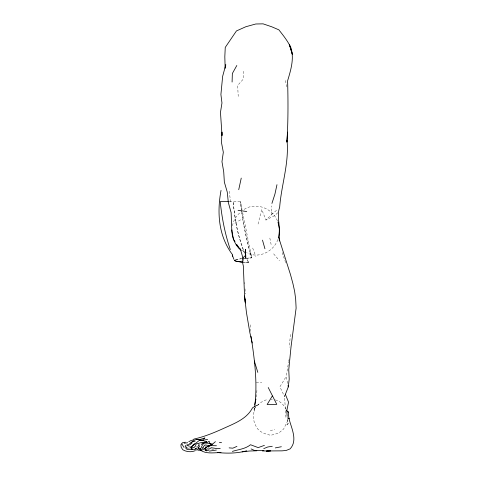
<?xml version="1.0" encoding="UTF-8"?>
<svg xmlns="http://www.w3.org/2000/svg" width="477" height="477" viewBox="0 0 477 477"><rect width="100%" height="100%" fill="white"/><g stroke="black" fill="none" stroke-linecap="round" stroke-linejoin="round"><path stroke-width="0.36" stroke-dasharray="2.38 1.79" d="M258.069 224.053L261.712 209.463L265.945 220.046L271.544 214.614L271.801 205.915M254.438 411.287L254.599 407.93M256.376 396.995L257.008 389.459M290.427 334.455L289.539 344.448L289.76 347.226M243.819 71.276L243.008 79.456L237.647 85.437L238.226 96.402M254.366 408.044C253.782 413.833 252.458 420.148 255.636 425.418C258.039 431.739 264.777 434.052 270.853 435.286L278.622 433.134L283.594 429.061L287.482 421.28M232.52 225.782C233.408 220.022 236.759 214.906 241.505 211.549M287.583 383.448L286.17 376.55L288.579 362.216M288.722 361.488L289.14 359.3M285.341 394.24L284.525 396.608L285.956 417.667M285.061 395.224L284.525 396.608L279.898 386.817L286.17 376.55M277.847 239.597C273.41 251.856 258.337 259.184 246.496 252.637M255.433 407.352L253.818 409.361L255.517 407.304M198.587 446.102L199.589 444.88L198.867 443.884M202.952 448.231L203.846 447.229M277.662 212.742L275.146 215.318L265.945 220.046M196.864 446.442L198.283 446.162L199.589 444.88L198.062 443.509M257.389 405.48C260.317 402.546 263.87 400.102 268.05 399.482M271.544 214.614L277.763 209.242M257.52 405.45L258.576 404.55L257.437 405.074M234.922 223.158L241.457 219.313M200.972 449.59L202.504 448.732M244.152 209.355C256.107 201.741 272.749 208.377 277.602 221.322M194.771 449L197.079 448.213M188.2 446.949L190.281 446.317M235.507 259.685L240.271 258.868M194.902 449.03L196.28 448.66L195.069 448.708M270.28 430.642L274.752 429.485M235.721 259.631L241.487 258.725M240.527 258.832L241.565 258.713M203.351 447.879L202.004 448.04L203.274 448.076M242.215 258.653L244.403 258.433M243.997 258.462L245.106 258.361M245.762 258.313L251.713 257.848L242.531 211.83M246.8 258.212L249.686 257.985M250.27 257.944L251.737 257.842L251.391 256.727M195.463 448.976L196.721 448.952M229.479 201.604L240.491 201.604L242.382 211.102M256.232 382.482L261.778 382.608M271.103 399.261L272.319 399.338M187.097 448.088L189.464 448.291M247.158 259.452L248.708 262.791L246.967 262.63M248.648 262.791L243.92 262.332L244.743 262.416M246.406 262.577L245.297 262.469M201.974 447.79L203.333 447.921M196.142 446.979L197.943 447.182M275.366 399.917C280.303 401.02 284.101 405.134 286.26 409.54M211.555 448.976L213.678 449.614M204.913 445.9L205.843 446.335M242.227 250.145L244.618 251.612M273.643 253.842L279.433 260.651M248.672 262.785L246.818 258.755M244.558 253.335L241.976 246.275A54.903 15.908 79.2 0 1 235.811 222.264L233.48 205.635A75.64 21.924 79.2 0 1 233.11 201.604L234.541 214.346L236.658 226.503A53.06 15.371 79.2 0 0 239.466 238.071L244.284 252.589M252.691 248.046L255.893 256.477M282.14 252.536L286.087 264.025M251.767 257.848L249.399 249.906M251.051 255.606L250.377 253.347M250.049 252.202L248.827 247.736A76.779 21.417 77.9 0 1 245.5 233.945L241.779 212.587M249.083 248.75L243.95 226.211M285.347 80.524L287.327 88.4M269.839 238.065L271.347 245.613M243.735 225.019L242.727 219.056M242.537 217.87L241.541 210.81M241.589 211.132L240.491 201.604L241.392 209.647M229.246 191.241L230.594 202.123M243.234 259.065L243.473 261.265M244.445 282.432L244.582 283.875M245.059 288.913L245.202 293.969M198.116 444.17L198.283 446.162M287.208 417.071L287.434 420.577M250.562 324.849L250.729 331.885"/><path stroke-width="0.72" d="M287.005 140.214C289.265 163.015 281.376 184.772 279.665 207.209C276.01 217.22 281.496 227.624 278.276 237.57M279.289 240.939L279.361 228.59L277.978 221.96M232.09 82.044L232.359 73.5L236.825 65.468M206.153 442.406L206.201 441.386L204.055 441.195M254.67 406.583C257.747 383.097 254.593 359.479 250.997 336.207M185.195 447.337L185.273 445.959L186.108 445.387M286.939 141.562L287.571 132.123M286.898 142.271C288.209 121.838 288.174 101.279 287.607 80.81C290.743 70.298 294.315 58.951 291.018 48.034C288.025 41.332 283.362 35.572 278.86 29.836L271.651 26.748L263.077 23.85L255.761 23.993L245.84 26.736L236.437 30.945L225.251 47.414L224.822 56.739L225.15 68.342L225.782 64.741L222.634 76.398L220.911 94.506L221.966 102.996L220.469 112.339L222.026 135.498L221.924 132.081L221.495 142.653L223.325 152.241L221.966 161.691L223.725 171.863L224.345 182.113L227.261 192.088L228.328 202.492L231.124 212.635L231.81 230.641L233.486 239.233L235.018 241.654M285.329 394.533L288.287 386.901L289.205 379.066L288.758 369.741L291.053 346.648L296.116 308.124L295.668 299.103L294.613 291.268L292.92 283.582L290.511 274.657L278.669 237.439M221.036 190.383C217.864 207.412 217.959 225.639 224.983 241.744A65.611 65.611 0 0 0 230.635 252.077L232.549 254.76M254.766 404.568L255.94 399.058M238.727 189.703L241.243 178.1M276.976 184.694L274.931 194.103L271.926 203.423M234.428 260.168L234.684 260.722L236.646 261.313M215.407 441.66L211.74 444.85L209.731 445.315L205.682 447.581L205.295 450.336L206.463 450.944M204.049 448.946L205.921 447.784L202.266 449.978L201.073 450.151L200.567 448.976L202.487 444.862L204.222 442.984L209.856 443.383L212.277 444.057L211.084 444.892L209.856 443.383L209.182 441.243L207.495 442.286L202.785 442.96L201.24 444.522M272.284 396.005L267.144 404.526L276.773 404.359L268.229 387.503M199.756 445.846L198.235 448.004L198.897 448.982M287.076 424.745L288.186 423.343M198.891 447.736L197.043 450.02L192.589 449.149L190.997 448.004L192.01 446.359L199.493 440.229L202.111 440.313L207.632 439.478M203.363 446.669L205.056 444.934L209.898 445.637M194.604 443.723L192.314 446.013L189.965 447.48M208.598 447.229L210.375 445.584L216.445 445.762M245.721 255.302L245.762 258.433L245.416 249.304L245.721 255.302L243.079 257.592L242.173 260.901L243.342 265.975L244.552 296.008L246.448 312.548L249.853 332.612L252.232 343.011M204.871 449.537L205.295 450.336L206.964 448.899L209.266 449.024L211.239 447.736L217.709 448.702L220.231 448.505M200.972 449.59L200.334 450.139L201.073 450.151M189.518 443.723C192.243 441.708 194.771 438.947 198.521 439.359M203.303 439.108L204.943 437.946L199.279 439.728L196.637 439.508M188.809 441.732L190.872 440.563L192.821 440.092L194.008 439.055C204.693 436.676 214.763 432.418 224.685 427.911C235.221 423.153 246.973 418.645 252.53 407.799L256.87 405.331M208.61 446.084L205.682 447.581M190.627 444.314L187.288 445.727M236.938 446.389L232.794 448.189L229.133 447.867M263.757 448.613L267.752 446.991L272.289 446.269M264.419 445.369L258.182 447.611L250.508 444.737C245.363 448.988 238.5 449.453 232.377 451.397M208.771 450.145L207.203 450.67L205.295 450.336M199.279 439.728L200.877 440.587L202.958 439.925L203.369 440.67M195.278 450.67C191.259 452.411 186.596 451.957 182.834 449.781L181.171 447.301L180.884 444.767L182.476 442.757L185.374 442.191M246.728 450.783C237.307 453.412 227.261 453.532 217.572 452.56L220.899 452.56M195.182 441.147L192.684 441.75L190.8 443.324L192.016 443.908M209.296 451.087L216.397 450.044M275.301 447.915L281.358 446.728M202.415 442.262L195.993 444.027L195.588 445.882L193.99 447.581L192.261 447.223L190.997 448.004L192.148 449.406M184.134 443.234L187.664 442.728M185.619 448.201L187.24 447.992L185.994 446.776M242.101 451.868L249.513 451.015L256.841 450.783M186.859 444.826L188.54 444.725M263.954 450.562L254.951 450.646L251.117 448.94M192.35 449.453L187.622 449.471L186.37 448.976M220.839 452.613C214.203 452.554 206.726 454.199 200.781 450.413M204.919 442.441L206.583 442.394L206.201 441.386M229.055 201.604L220.231 201.604C221.871 217.894 225.043 234.076 230.313 249.59M202.785 442.96L204.222 442.984M219.384 442.596L221.555 442.662M262.439 450.98L281.996 450.854L286.146 450.473L290.123 448.863C298.131 440.229 291.143 427.791 288.901 418.21L288.984 418.919L288.126 411.514M198.009 450.163L201.336 450.419M243.318 262.267L236.002 261.181L234.344 260.239M243.127 262.243L241.034 261.998M201.079 440.402L202.224 440.539M240.778 261.968L238.589 261.658M198.235 448.004L200.567 448.976M238.065 210.315L246.746 211.526M238.357 261.623L236.848 261.354M198.992 449.328L200.37 449.656M240.432 249.048L239.233 248.314L236.932 244.683M286.26 410.166L288.412 412.259M231.917 229.89C231.756 237.749 235.262 245.327 241.261 250.395M236.103 244.85L240.551 249.638L243.234 259.065M181.886 443.974L183.907 447.378M285.341 394.24L288.543 402.165L286.802 410.751L287.166 416.367M233.921 259.357L232.269 255.07L232.734 256.298M254.324 360.994L257.807 372.376M262.493 240.14L264.938 248.767M288.007 385.523L288.287 386.901M244.552 296.008L245.333 302.949M287.392 419.873L287.482 421.28M200.853 439.299L200.877 440.587M245.202 299.031L245.208 301.923M270.662 450.843L266.47 451.117L270.662 450.843M289.736 45.613L289.42 44.713L292.353 54.259L289.736 45.613"/></g></svg>
